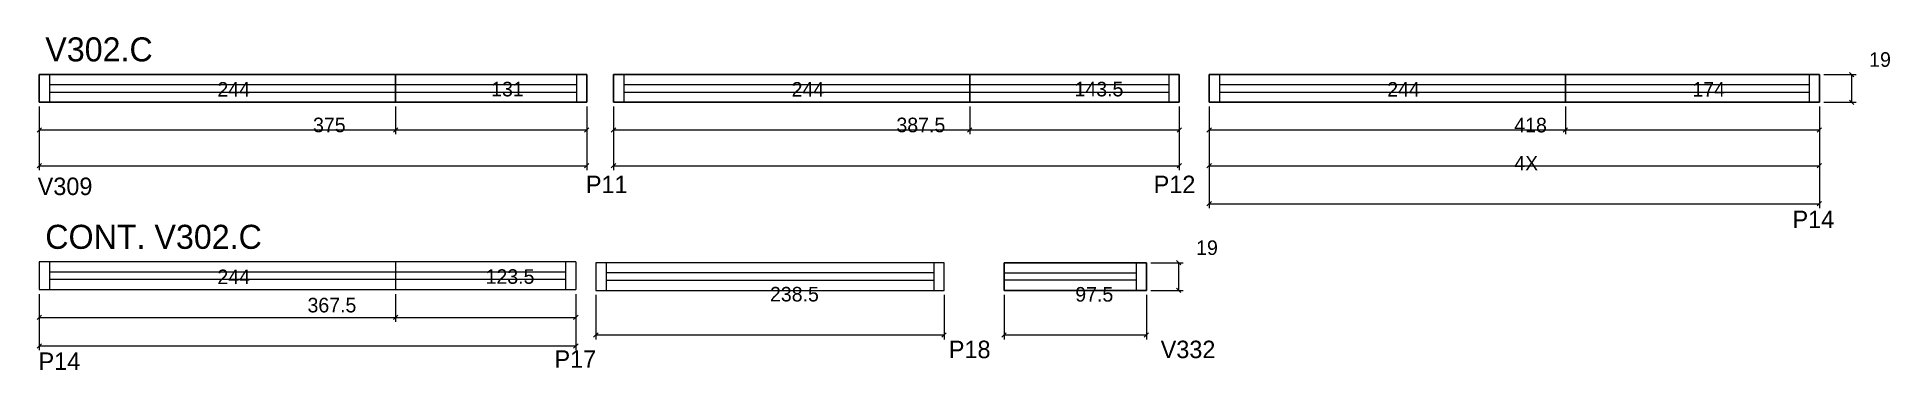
# Model space of a CAD drawing. Header units: metres. Extents: x 3420 to 4689, y 1732 to 1961.
import ezdxf

# ---------------------------------------------------------------- set-up
doc = ezdxf.new("R2010")
doc.units = ezdxf.units.M

msp = doc.modelspace()

# ---------------------------------------------------------------- linework, layer by layer
at = {"color": 4}
for p, q in [((3421.1, 1784.4), (3421.1, 1745.8)), ((3788.6, 1784.4), (3788.6, 1745.8)), ((3421.1, 1748.8), (3788.6, 1748.8))]:
    msp.add_line(p, q, dxfattribs=at)
for p, q in [((3422.6, 1750.3), (3419.6, 1747.3)), ((3787.1, 1747.3), (3790.1, 1750.3))]:
    msp.add_line(p, q)
at = {"layer": 'COTA', "color": 4}
for p, q in [((4643.4, 1935), (4665.6, 1935)), ((4662.6, 1916), (4662.6, 1935)), ((3421.1, 1913), (3421.1, 1894)), ((3421.1, 1913), (3421.1, 1869.4)), ((3665.1, 1913), (3665.1, 1894)), ((3665.1, 1913), (3665.1, 1894)), ((3796.1, 1913), (3796.1, 1894)), ((3796.1, 1913), (3796.1, 1869.4)), ((3814.4, 1913), (3814.4, 1869.4)), ((3814.4, 1913), (3814.4, 1894)), ((4058.4, 1913), (4058.4, 1894)), ((4058.4, 1913), (4058.4, 1894)), ((4201.9, 1913), (4201.9, 1894)), ((4201.9, 1913), (4201.9, 1869.4)), ((4222.4, 1913), (4222.4, 1869.4)), ((4222.4, 1913), (4222.4, 1894)), ((4466.4, 1913), (4466.4, 1894)), ((4466.4, 1913), (4466.4, 1894)), ((4640.4, 1913), (4640.4, 1869.4)), ((4640.4, 1913), (4640.4, 1894)), ((4643.4, 1916), (4665.6, 1916)), ((3421.1, 1897), (3665.1, 1897)), ((3665.1, 1897), (3796.1, 1897)), ((3814.4, 1897), (4058.4, 1897)), ((4058.4, 1897), (4201.9, 1897)), ((4222.4, 1897), (4466.4, 1897)), ((4466.4, 1897), (4640.4, 1897)), ((3421.1, 1872.4), (3796.1, 1872.4)), ((3814.4, 1872.4), (4201.9, 1872.4)), ((4222.4, 1872.4), (4640.4, 1872.4)), ((4182.4, 1805.9), (4204.6, 1805.9)), ((4201.6, 1786.9), (4201.6, 1805.9)), ((3421.1, 1784.4), (3421.1, 1765.4)), ((3665.1, 1784.4), (3665.1, 1765.4)), ((3665.1, 1784.4), (3665.1, 1765.4)), ((3788.6, 1784.4), (3788.6, 1765.4)), ((3802.3, 1783.9), (3802.3, 1753.3)), ((4040.8, 1783.9), (4040.8, 1753.3)), ((4182.4, 1786.9), (4204.6, 1786.9)), ((3421.1, 1768.4), (3665.1, 1768.4)), ((3665.1, 1768.4), (3788.6, 1768.4)), ((3802.3, 1756.3), (4040.8, 1756.3))]:
    msp.add_line(p, q, dxfattribs=at)
at = {"layer": 'COTA'}
for p, q in [((4664.1, 1933.5), (4661.1, 1936.5)), ((4661.1, 1917.5), (4664.1, 1914.5)), ((3422.6, 1898.5), (3419.6, 1895.5)), ((3663.6, 1895.5), (3666.6, 1898.5)), ((3666.6, 1898.5), (3663.6, 1895.5)), ((3794.6, 1895.5), (3797.6, 1898.5)), ((3815.9, 1898.5), (3812.9, 1895.5)), ((4059.9, 1898.5), (4056.9, 1895.5)), ((4056.9, 1895.5), (4059.9, 1898.5)), ((4200.4, 1895.5), (4203.4, 1898.5)), ((4223.9, 1898.5), (4220.9, 1895.5)), ((4467.9, 1898.5), (4464.9, 1895.5)), ((4464.9, 1895.5), (4467.9, 1898.5)), ((4638.9, 1895.5), (4641.9, 1898.5)), ((3422.6, 1873.9), (3419.6, 1870.9)), ((3794.6, 1870.9), (3797.6, 1873.9)), ((3815.9, 1873.9), (3812.9, 1870.9)), ((4200.4, 1870.9), (4203.4, 1873.9)), ((4223.9, 1873.9), (4220.9, 1870.9)), ((4638.9, 1870.9), (4641.9, 1873.9)), ((4203.1, 1804.4), (4200.1, 1807.4)), ((4200.1, 1788.4), (4203.1, 1785.4)), ((3422.6, 1769.9), (3419.6, 1766.9)), ((3666.6, 1769.9), (3663.6, 1766.9)), ((3663.6, 1766.9), (3666.6, 1769.9)), ((3787.1, 1766.9), (3790.1, 1769.9)), ((3803.8, 1757.8), (3800.8, 1754.8)), ((4039.3, 1754.8), (4042.3, 1757.8))]:
    msp.add_line(p, q, dxfattribs=at)
at = {"layer": 'Painéis', "color": 4}
for p, q in [((4222.4, 1913), (4222.4, 1843.3)), ((4640.4, 1913), (4640.4, 1843.3)), ((4222.4, 1846.3), (4640.4, 1846.3)), ((4081.9, 1783.9), (4081.9, 1753.3)), ((4179.4, 1783.9), (4179.4, 1753.3)), ((4081.9, 1756.3), (4179.4, 1756.3))]:
    msp.add_line(p, q, dxfattribs=at)
at = {"layer": 'Painéis'}
for p, q in [((4223.9, 1847.8), (4220.9, 1844.8)), ((4638.9, 1844.8), (4641.9, 1847.8)), ((4083.4, 1757.8), (4080.4, 1754.8)), ((4177.9, 1754.8), (4180.9, 1757.8))]:
    msp.add_line(p, q, dxfattribs=at)
at = {"layer": 'Painéis', "color": 200}
for p, q in [((3665.1, 1806.4), (3665.1, 1787.4)), ((3788.6, 1806.4), (3788.6, 1787.4)), ((4081.9, 1805.9), (4179.4, 1805.9)), ((4081.9, 1786.9), (4081.9, 1805.9)), ((4179.4, 1805.9), (4179.4, 1786.9)), ((4179.4, 1786.9), (4081.9, 1786.9))]:
    msp.add_line(p, q, dxfattribs=at)
for points in [[(3665.1, 1916), (3421.1, 1916), (3421.1, 1935), (3665.1, 1935), (3665.1, 1916)], [(3665.1, 1935), (3796.1, 1935), (3796.1, 1916), (3665.1, 1916), (3665.1, 1935)], [(4058.4, 1916), (3814.4, 1916), (3814.4, 1935), (4058.4, 1935), (4058.4, 1916)], [(4058.4, 1935), (4201.9, 1935), (4201.9, 1916), (4058.4, 1916), (4058.4, 1935)], [(4466.4, 1916), (4222.4, 1916), (4222.4, 1935), (4466.4, 1935), (4466.4, 1916)], [(4466.4, 1935), (4640.4, 1935), (4640.4, 1916), (4466.4, 1916), (4466.4, 1935)], [(3421.1, 1806.4), (3421.1, 1787.4), (3788.6, 1787.4)], [(3788.6, 1806.4), (3421.1, 1806.4)], [(3802.3, 1805.9), (3802.3, 1786.9), (4040.8, 1786.9), (4040.8, 1805.9), (3802.3, 1805.9)]]:
    msp.add_lwpolyline(points, dxfattribs=at)
at = {"layer": 'REAPROVEITAMENTO', "color": 251}
for points in [[(3421.1, 1935), (3421.1, 1916), (3796.1, 1916), (3796.1, 1935), (3421.1, 1935)], [(3814.4, 1935), (3814.4, 1916), (4201.9, 1916), (4201.9, 1935), (3814.4, 1935)], [(4222.4, 1935), (4222.4, 1916), (4640.4, 1916), (4640.4, 1935), (4222.4, 1935)], [(4040.8, 1786.9), (4040.8, 1805.9), (3802.3, 1805.9), (3802.3, 1786.9), (4040.8, 1786.9)], [(4179.4, 1786.9), (4179.4, 1805.9), (4081.9, 1805.9), (4081.9, 1786.9), (4179.4, 1786.9)]]:
    msp.add_lwpolyline(points, dxfattribs=at)
at = {"layer": 'SARR_2.2x7', "color": 40}
for p, q in [((3428.1, 1935), (3428.1, 1916)), ((3789.1, 1935), (3789.1, 1916)), ((3821.4, 1935), (3821.4, 1916)), ((4194.9, 1935), (4194.9, 1916)), ((4229.4, 1935), (4229.4, 1916)), ((4633.4, 1935), (4633.4, 1916)), ((3665.1, 1928), (3428.1, 1928)), ((3428.1, 1923), (3665.1, 1923)), ((3789.1, 1928), (3665.1, 1928)), ((3665.1, 1923), (3789.1, 1923)), ((4058.4, 1928), (3821.4, 1928)), ((3821.4, 1923), (4058.4, 1923)), ((4194.9, 1928), (4058.4, 1928)), ((4058.4, 1923), (4194.9, 1923)), ((4466.4, 1928), (4229.4, 1928)), ((4229.4, 1923), (4466.4, 1923)), ((4633.4, 1928), (4466.4, 1928)), ((4466.4, 1923), (4633.4, 1923)), ((3428.1, 1806.4), (3428.1, 1787.4)), ((3781.6, 1806.4), (3781.6, 1787.4)), ((3809.3, 1805.9), (3809.3, 1786.9)), ((4033.8, 1805.9), (4033.8, 1786.9)), ((4172.4, 1805.9), (4172.4, 1786.9)), ((3665.1, 1799.4), (3428.1, 1799.4)), ((3665.1, 1794.4), (3428.1, 1794.4)), ((3781.6, 1799.4), (3665.1, 1799.4)), ((3781.6, 1794.4), (3665.1, 1794.4)), ((4033.8, 1798.9), (3809.3, 1798.9)), ((3809.3, 1793.9), (4033.8, 1793.9)), ((4081.9, 1798.9), (4172.4, 1798.9)), ((4172.4, 1793.9), (4081.9, 1793.9))]:
    msp.add_line(p, q, dxfattribs=at)

# ---------------------------------------------------------------- texts
at = {"color": 240}
msp.add_text('367.5', height=10, dxfattribs=at).set_placement((3604.8, 1771.8))
at = {"layer": '5', "color": 5}
for s, p in [('P12', (4184.4, 1853.6)), ('V309', (3420, 1852.3)), ('P11', (3795.5, 1853.6)), ('P14', (4622, 1829.6)), ('P18', (4044.1, 1740.4)), ('V332', (4189.2, 1740.4)), ('P14', (3420.6, 1732.3)), ('P17', (3774, 1733.8))]:
    msp.add_text(s, height=12, dxfattribs=at).set_placement(p)
at = {"layer": 'COTA', "color": 240}
for s, p in [('19', (4674.5, 1940.3)), ('244', (3543.1, 1919.8)), ('131', (3730.6, 1920)), ('244', (3936.4, 1919.8)), ('143.5', (4130.2, 1920)), ('244', (4344.4, 1919.8)), ('174', (4553.4, 1919.8)), ('375', (3608.6, 1895.4)), ('387.5', (4008.2, 1895.4)), ('418', (4431.4, 1895.3)), ('19', (4213.5, 1811.2)), ('244', (3543.1, 1791.2)), ('123.5', (3726.8, 1791.4)), ('238.5', (3921.6, 1779.3))]:
    msp.add_text(s, height=10, dxfattribs=at).set_placement(p)
at = {"layer": 'NOMENCLATURA', "color": 7}
for s, p in [('V302.C', (3425.2, 1944)), ('CONT. V302.C', (3425.2, 1815.4))]:
    msp.add_text(s, height=16.5, dxfattribs=at).set_placement(p)
at = {"layer": 'Painéis', "color": 240}
for s, p in [('4X', (4431.4, 1869.2)), ('97.5', (4130.7, 1779.2))]:
    msp.add_text(s, height=10, dxfattribs=at).set_placement(p)

doc.saveas('drawing.dxf')
